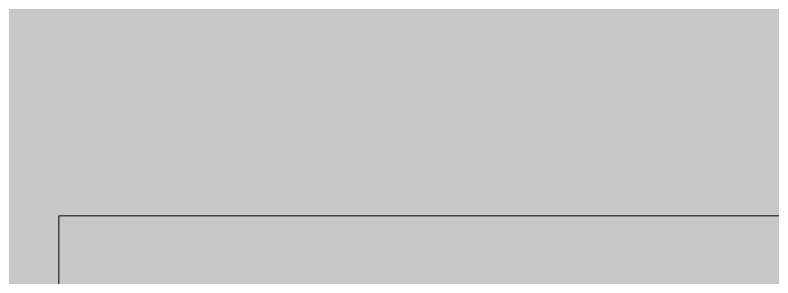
# Model space of a CAD drawing. Header units: metres. Extents: x 8 to 2416, y -346 to 476.
# Drawn here: x 221.1165 to 221.3131, y -110.2223 to -110.1541 of the extents above; entities that cross this region are included whole.
import ezdxf

# ---------------------------------------------------------------- set-up
doc = ezdxf.new("R2010")
doc.units = ezdxf.units.M
doc.linetypes.add('0', pattern=[0])
doc.layers.get('0').update_dxf_attribs({"color": 250, "linetype": '0', "lineweight": 20})
doc.layers.add('baños', color=140, linetype='Continuous', lineweight=0)
doc.layers.add('PLAFON', color=253, linetype='Continuous', lineweight=5)
doc.styles.get("Standard").update_dxf_attribs({"font": 'arial.ttf', "height": 0.1875})

# ---------------------------------------------------------------- blocks, each defined once
blk = doc.blocks.new('A$C3bae67db')
at = {"layer": 'baños'}
blk.add_lwpolyline([(0.2, 0.2), (0, 0.2), (0, 0), (0.2, 0)], close=True, dxfattribs=at)
blk = doc.blocks.new('PL BASE 2N NASAS 09')
at = {"layer": 'baños'}
blk.add_blockref('A$C3bae67db', (171.1636, -19.96724), dxfattribs=at)
at = {"layer": 'baños', "linetype": 'Continuous', "flags": 8}
for tag, p in [('MODELNUMBER', (167.1329, -5.63062, 0)), ('TRADENAME', (167.1329, -5.63066, 0)), ('PRODUCT', (167.1329, -5.6307, 0)), ('MATERIAL', (167.1329, -5.63074, 0)), ('MODELNUMBER', (168.30765, -5.63062, 0)), ('TRADENAME', (168.30765, -5.63066, 0)), ('PRODUCT', (168.30765, -5.6307, 0)), ('MATERIAL', (168.30765, -5.63074, 0))]:
    blk.add_attdef(tag, p, '', height=0.0000254, rotation=180.0001, dxfattribs=at)
blk = doc.blocks.new('PL MUEBLES 2N NASAS 09')
blk.add_blockref('PL BASE 2N NASAS 09', (49.91428, 62.71701))

msp = doc.modelspace()

# ---------------------------------------------------------------- hatches: boundary and pattern name
at = {"layer": 'PLAFON', "transparency": 33554477}
h = msp.add_hatch(color=256, dxfattribs=at)
h.dxf.hatch_style = 1
edge = h.paths.add_edge_path()
edge.add_arc((218.83183, -109.92072), 0.07001, 90.0034, 179.2552)
edge.add_line((218.76182, -109.91981), (218.76182, -111.78071))
edge.add_arc((218.83182, -111.78071), 0.07, 180, 270)
edge.add_line((218.83182, -111.85071), (221.64182, -111.85071))
edge.add_arc((221.64182, -111.78071), 0.07, 270, 360)
edge.add_line((221.71182, -111.78071), (221.71182, -109.92071))
edge.add_arc((221.64182, -109.92071), 0.07, 0, 90)
edge.add_line((221.64182, -109.85071), (218.83182, -109.85071))

# ---------------------------------------------------------------- block references
msp.add_blockref('PL MUEBLES 2N NASAS 09', (0.05, -153.15602))

doc.saveas('drawing.dxf')
